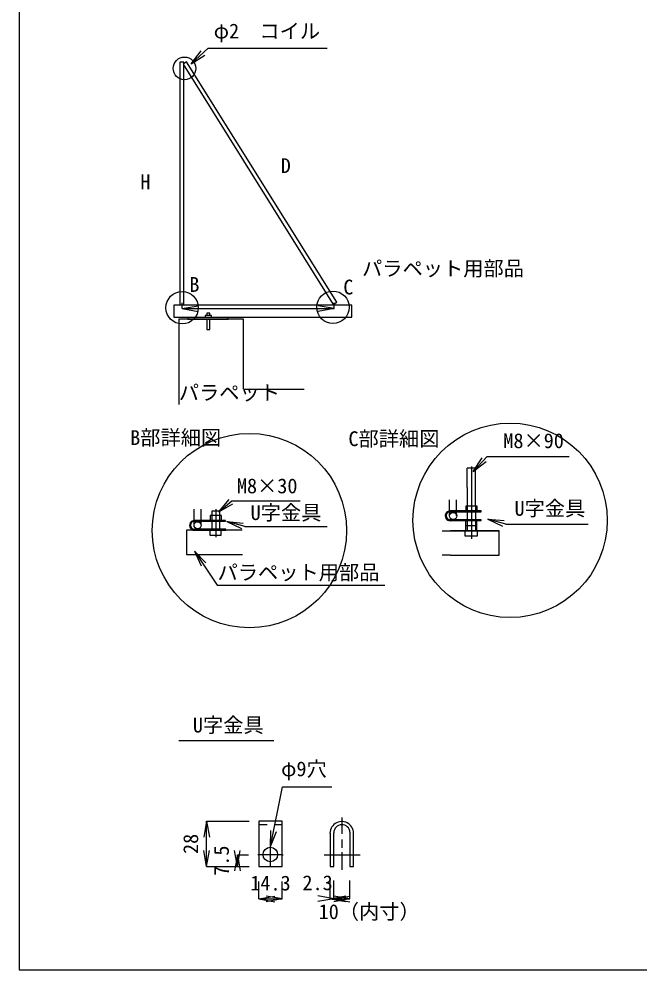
# Model space of a CAD drawing. Units: millimetres, scale not verified. Extents: x -707 to 733, y -527 to 483.
# Drawn here: x -707 to -323, y -527 to 60 of the extents above; entities that cross this region are included whole.
import ezdxf
from ezdxf.enums import TextEntityAlignment as Align

# ---------------------------------------------------------------- set-up
doc = ezdxf.new("R2010")
doc.units = ezdxf.units.MM
doc.header["$LTSCALE"] = 5
doc.linetypes.add('CHAIN2', pattern=[12, 9, -1, 1, -1])
doc.layers.add('0-0', color=7, linetype='Continuous')
doc.styles.add('ＭＳ ゴシック', font='')
doc.styles.get('ＭＳ ゴシック').set_extended_font_data('MS Gothic')

msp = doc.modelspace()

# ---------------------------------------------------------------- linework, layer by layer
at = {"layer": '0-0'}
for p, q in [((-600.379, 32.439), (-594.231, 40.326)), ((-600.379, 32.439), (-591.904, 37.748)), ((-588.762, -121.551), (-590.762, -121.551)), ((-590.762, -121.551), (-590.762, -123.057)), ((-588.762, -123.057), (-588.762, -121.551)), ((-568.029, -125.281), (-608.029, -125.281)), ((-608.029, -125.281), (-608.029, -177.924)), ((-590.762, -125.281), (-590.762, -131.551)), ((-588.762, -124.057), (-588.762, -124.055)), ((-588.762, -131.551), (-588.762, -125.281)), ((-568.029, -168.4), (-568.029, -125.281)), ((-590.762, -131.551), (-588.762, -131.551)), ((-567.806, -168.4), (-530.663, -168.4)), ((-429.864, -229.11), (-429.864, -217.155)), ((-424.864, -217.155), (-429.864, -217.155)), ((-424.864, -229.11), (-424.864, -217.155)), ((-429.864, -229.11), (-429.864, -240.835)), ((-424.864, -240.835), (-424.864, -229.11)), ((-440.821, -246.618), (-440.821, -236.792)), ((-436.45, -246.586), (-436.45, -236.76)), ((-598.64, -252.472), (-598.64, -242.646)), ((-594.269, -252.44), (-594.269, -242.614)), ((-582.683, -255.501), (-582.683, -243.776)), ((-421.347, -243.604), (-440.556, -243.604)), ((-440.556, -244.104), (-421.347, -244.104)), ((-429.864, -240.835), (-429.864, -255.846)), ((-424.864, -240.835), (-424.864, -255.79)), ((-421.347, -243.873), (-421.347, -243.604)), ((-421.347, -244.104), (-421.347, -243.873)), ((-578.267, -250.251), (-569.223, -254.518)), ((-417.082, -248.716), (-408.038, -252.983)), ((-406.024, -251.732), (-355.257, -251.732)), ((-603.254, -255.556), (-603.254, -270.556)), ((-568.805, -255.556), (-603.254, -255.556)), ((-567.209, -253.267), (-516.442, -253.267)), ((-445.435, -255.89), (-410.84, -255.89)), ((-603.254, -270.556), (-568.659, -270.556)), ((-440.278, -270.89), (-445.436, -270.89)), ((-607.966, -385.315), (-549.321, -385.315)), ((-507.194, -443.055), (-507.194, -432.889)), ((-553.361, -437.389), (-558.527, -437.389)), ((-544.248, -437.389), (-549.027, -437.389)), ((-551.361, -450.889), (-551.149, -440.891)), ((-551.361, -450.889), (-547.743, -441.566)), ((-514.652, -442.359), (-514.652, -463.211)), ((-512.352, -463.211), (-512.352, -442.359)), ((-502.352, -442.055), (-502.352, -463.211)), ((-507.194, -451.555), (-507.194, -446.555)), ((-544.248, -455.911), (-543.548, -455.911)), ((-518.194, -455.911), (-496.027, -455.911)), ((-507.194, -465.222), (-507.194, -454.389)), ((-514.652, -463.211), (-512.352, -463.211))]:
    msp.add_line(p, q, dxfattribs=at)
at = {"layer": '0-0', "color": 4}
for p, q in [((-606.018, -118.732), (-606.018, -115.225)), ((-606.018, -118.732), (-596.17, -116.996)), ((-512.07, -118.732), (-521.918, -116.996)), ((-512.07, -118.732), (-512.07, -115.225)), ((-606.018, -118.732), (-512.07, -118.732)), ((-606.018, -118.732), (-596.17, -120.469)), ((-512.07, -118.732), (-521.918, -120.469)), ((-426.19, -219.218), (-420.75, -210.827)), ((-426.19, -219.218), (-418.208, -213.194)), ((-583.355, -244.247), (-576.996, -236.529)), ((-583.355, -244.247), (-574.74, -239.169)), ((-598.269, -268.409), (-591.362, -275.64)), ((-598.269, -268.409), (-594.251, -277.566)), ((-590.861, -435.211), (-592.597, -445.059)), ((-590.861, -463.211), (-590.861, -435.211)), ((-590.861, -435.211), (-589.124, -445.059)), ((-590.861, -435.211), (-564.527, -435.211)), ((-590.861, -463.211), (-592.597, -453.363)), ((-590.861, -463.211), (-589.124, -453.363)), ((-571.861, -463.211), (-573.597, -453.363)), ((-571.861, -455.911), (-573.597, -465.759)), ((-571.861, -463.211), (-570.124, -453.363)), ((-571.861, -463.211), (-571.861, -455.911)), ((-571.861, -455.911), (-570.124, -465.759)), ((-571.861, -455.911), (-565.027, -455.911)), ((-590.861, -463.211), (-564.527, -463.211)), ((-571.861, -463.211), (-565.027, -463.211)), ((-558.548, -483.222), (-558.548, -472.389)), ((-544.248, -483.222), (-544.248, -472.389)), ((-514.652, -483.055), (-514.652, -471.889)), ((-512.352, -483.222), (-512.352, -471.889)), ((-512.352, -483.055), (-512.352, -471.889)), ((-502.352, -483.222), (-502.352, -471.889)), ((-512.352, -483.055), (-522.2, -481.319)), ((-514.652, -483.055), (-504.804, -481.319)), ((-558.548, -483.222), (-548.7, -481.485)), ((-558.548, -483.222), (-544.248, -483.222)), ((-558.548, -483.222), (-548.7, -484.958)), ((-544.248, -483.222), (-554.096, -481.485)), ((-544.248, -483.222), (-554.096, -484.958)), ((-512.352, -483.055), (-522.2, -484.792)), ((-514.652, -483.055), (-512.352, -483.055)), ((-514.652, -483.055), (-504.804, -484.792)), ((-512.352, -483.222), (-502.504, -481.485)), ((-512.352, -483.222), (-502.352, -483.222)), ((-512.352, -483.222), (-502.504, -484.958)), ((-502.352, -483.222), (-512.2, -481.485)), ((-502.352, -483.222), (-512.2, -484.958))]:
    msp.add_line(p, q, dxfattribs=at)
at = {"layer": '0-0', "linetype": 'CHAIN2'}
for p, q in [((-427.339, -216.145), (-427.339, -260.852)), ((-585.094, -242.628), (-585.094, -259.801))]:
    msp.add_line(p, q, dxfattribs=at)
at = {"layer": '0-0'}
for points in [[(-706.705, -527.068), (733.295, -527.068), (733.295, 482.932), (-706.705, 482.932)], [(-607.389, -116.495), (-604.889, -116.495), (-604.889, 33.505), (-607.389, 33.505)], [(-512.598, -116.121), (-510.478, -114.796), (-603.214, 33.612), (-605.334, 32.287)], [(-611.139, -124.055), (-501.139, -124.055), (-501.139, -116.555), (-611.139, -116.555)], [(-591.77, -124.057), (-587.77, -124.057), (-587.77, -123.057), (-591.77, -123.057)], [(-602.446, -125.15), (-577.446, -125.15), (-577.446, -124.15), (-602.446, -124.15)], [(-430.864, -240.61), (-430.864, -243.61), (-423.864, -243.61), (-423.864, -240.61)], [(-588.683, -249.464), (-581.683, -249.464), (-581.683, -246.464), (-588.683, -246.464)], [(-430.986, -249.736), (-430.986, -252.736), (-423.986, -252.736), (-423.986, -249.736)], [(-588.805, -258.591), (-581.805, -258.591), (-581.805, -255.591), (-588.805, -255.591)], [(-431.463, -258.942), (-423.463, -258.942), (-423.463, -255.942), (-431.463, -255.942)], [(-430.994, -255.849), (-423.994, -255.849), (-423.994, -252.849), (-430.994, -252.849)], [(-558.548, -463.211), (-544.248, -463.211), (-544.248, -435.211), (-558.548, -435.211)]]:
    msp.add_lwpolyline(points, close=True, dxfattribs=at)
for points in [[(-600.379, 32.439), (-589.818, 41.97), (-516.409, 41.97)], [(-426.19, -219.218), (-417.618, -210.012), (-366.983, -210.012)], [(-583.355, -244.247), (-575.352, -237.408), (-533.011, -237.408)], [(-582.683, -243.776), (-587.683, -243.776), (-587.683, -255.501)], [(-579.166, -249.728), (-579.166, -249.458), (-598.375, -249.458)], [(-598.375, -249.958), (-579.166, -249.958), (-579.166, -249.728)], [(-567.209, -253.267), (-578.267, -250.251), (-568.309, -251.167)], [(-441.223, -249.647), (-421.223, -249.647), (-421.223, -249.147), (-440.375, -249.147)], [(-406.024, -251.732), (-417.082, -248.716), (-407.124, -249.632)], [(-599.042, -255.501), (-579.042, -255.501), (-579.042, -255.001), (-598.194, -255.001)], [(-440.278, -270.89), (-410.278, -270.89), (-410.278, -255.89), (-440.278, -255.89)], [(-598.269, -268.409), (-584.269, -289.409), (-480.841, -289.409)], [(-551.361, -450.889), (-544.027, -413.889), (-513.527, -413.889)], [(-502.352, -463.211), (-500.052, -463.211), (-500.052, -442.653)], [(-558.548, -463.211), (-551.398, -463.211), (-551.398, -448.611)], [(-544.248, -463.211), (-544.248, -455.911), (-559.248, -455.911)]]:
    msp.add_lwpolyline(points, dxfattribs=at)
for centre, radius in [((-604.502, 29.592), 7), ((-605.994, -118.205), 10), ((-512.843, -117.885), 10), ((-403.412, -249.456), 60), ((-564.407, -255.805), 60), ((-438.593, -246.734), 2.2), ((-438.593, -246.734), 2.2), ((-596.439, -252.504), 2.2), ((-596.439, -252.504), 2.2), ((-551.519, -455.774), 4.5)]:
    msp.add_circle(centre, radius, dxfattribs=at)
for centre, radius, start, end in [((-440.529, -246.729), 3, 89.20303, 271.66743), ((-440.467, -246.605), 2.5, 91.52826, 272.08612), ((-598.348, -252.583), 3, 89.20303, 271.66743), ((-598.286, -252.459), 2.5, 91.52826, 272.08612), ((-507.366, -442.693), 7.3, 0.4966, 185.93124), ((-507.335, -442.351), 5, 3.39898, 180.09019)]:
    msp.add_arc(centre, radius, start, end, dxfattribs=at)

# ---------------------------------------------------------------- texts
at = {"layer": '0-0', "color": 4, "style": 'ＭＳ ゴシック'}
for s, p in [('φ2\u3000コイル', (-586.47, 45.318)), ('D', (-545.079, -37.79)), ('H', (-631.745, -47.79)), ('パラペット用部品', (-494.869, -101.257)), ('B', (-601.513, -111.163)), ('C', (-506.441, -112.763)), ('パラペット', (-608.029, -177.924)), ('B部詳細図', (-638.083, -205.7)), ('C部詳細図', (-503.294, -206.386)), ('M8×90', (-407.618, -207.631)), ('M8×30', (-572.151, -235.517)), ('U字金具', (-563.69, -252.011)), ('U字金具', (-400.734, -249.372)), ('パラペット用部品', (-584.1, -288.932)), ('U字金具', (-599.342, -383.159)), ('φ9穴', (-544.861, -410.222)), ('14.3', (-563.898, -480.722)), ('2.3', (-531.694, -480.555)), ('10（内寸）', (-521.694, -498.389))]:
    msp.add_text(s, height=9.164, dxfattribs=at).set_placement(p, align=Align.BOTTOM_LEFT)
for s, p in [('28', (-593.361, -455.461)), ('7.5', (-574.361, -468.936))]:
    msp.add_text(s, height=9.164, rotation=90, dxfattribs=at).set_placement(p, align=Align.BOTTOM_LEFT)

doc.saveas('drawing.dxf')
